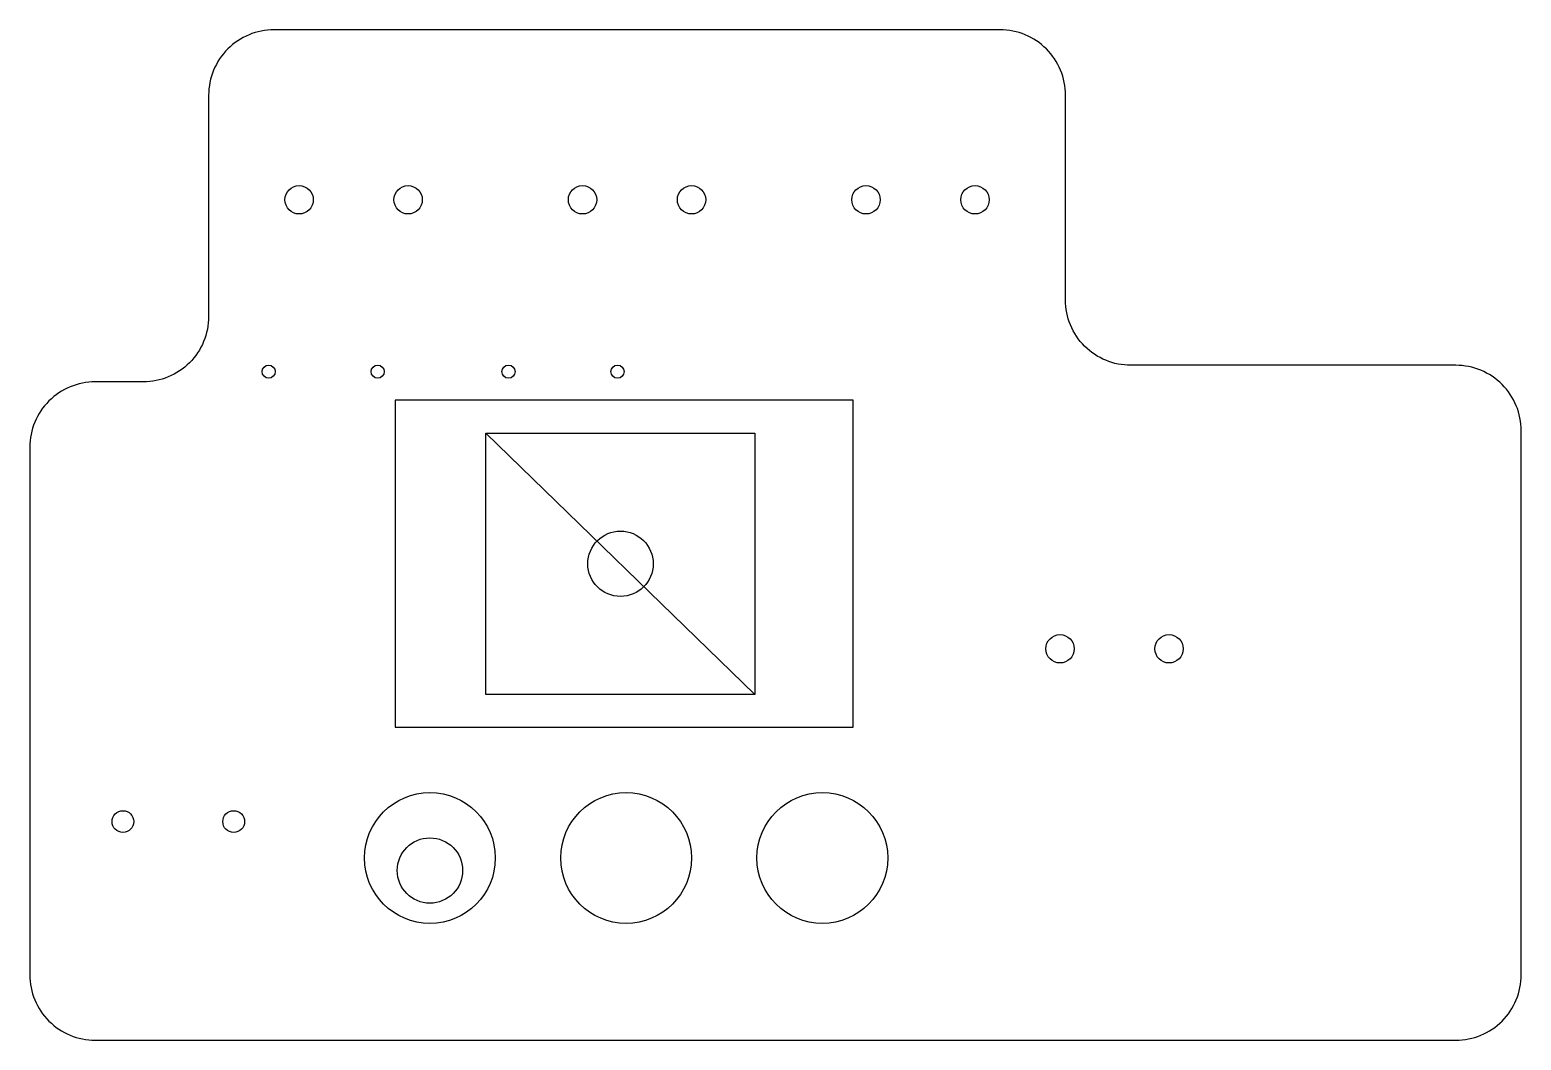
# Model space of a CAD drawing. Header units: millimetres. Extents: x -27.4 to 41.1, y -65.4 to -19.
import ezdxf

# ---------------------------------------------------------------- set-up
doc = ezdxf.new("R2010")
doc.units = ezdxf.units.MM
doc.layers.get('0').update_dxf_attribs({"linetype": 'CONTINUOUS'})

msp = doc.modelspace()

# ---------------------------------------------------------------- linework, layer by layer
for p, q in [((-6.428, -37.5), (5.907, -37.5)), ((5.907, -37.5), (5.907, -49.5))]:
    msp.add_line(p, q)
msp.add_lwpolyline([(17.151, -18.998), (-16.149, -18.998, 0.414214), (-19.149, -21.998), (-19.149, -32.152, -0.414214), (-22.149, -35.152), (-24.35, -35.152, 0.414214), (-27.35, -38.152), (-27.35, -62.36, 0.414214), (-24.35, -65.36), (38.051, -65.36, 0.414214), (41.051, -62.36), (41.051, -37.393, 0.414214), (38.051, -34.393), (23.151, -34.393, -0.414214), (20.151, -31.393), (20.151, -21.998, 0.414214)], format="xyb", close=True)
for points in [[(-10.593, -51), (10.407, -51), (10.407, -36), (-10.593, -36)], [(-6.428, -49.5), (-6.428, -37.5), (5.907, -49.5)]]:
    msp.add_lwpolyline(points, close=True)
for centre, radius in [((-14.999, -26.798), 0.65), ((-9.999, -26.798), 0.65), ((-2.001, -26.798), 0.65), ((2.999, -26.798), 0.65), ((11.001, -26.798), 0.65), ((16.001, -26.798), 0.65), ((-16.396, -34.684), 0.3), ((-11.396, -34.684), 0.3), ((-5.396, -34.684), 0.3), ((-0.396, -34.684), 0.3), ((-0.26, -43.5), 1.5), ((19.901, -47.402), 0.65), ((24.901, -47.402), 0.65), ((-9, -57), 3), ((0, -57), 3), ((9, -57), 3), ((-23.08, -55.33), 0.5), ((-18, -55.33), 0.5), ((-9, -57.576), 1.5)]:
    msp.add_circle(centre, radius)

doc.saveas('drawing.dxf')
